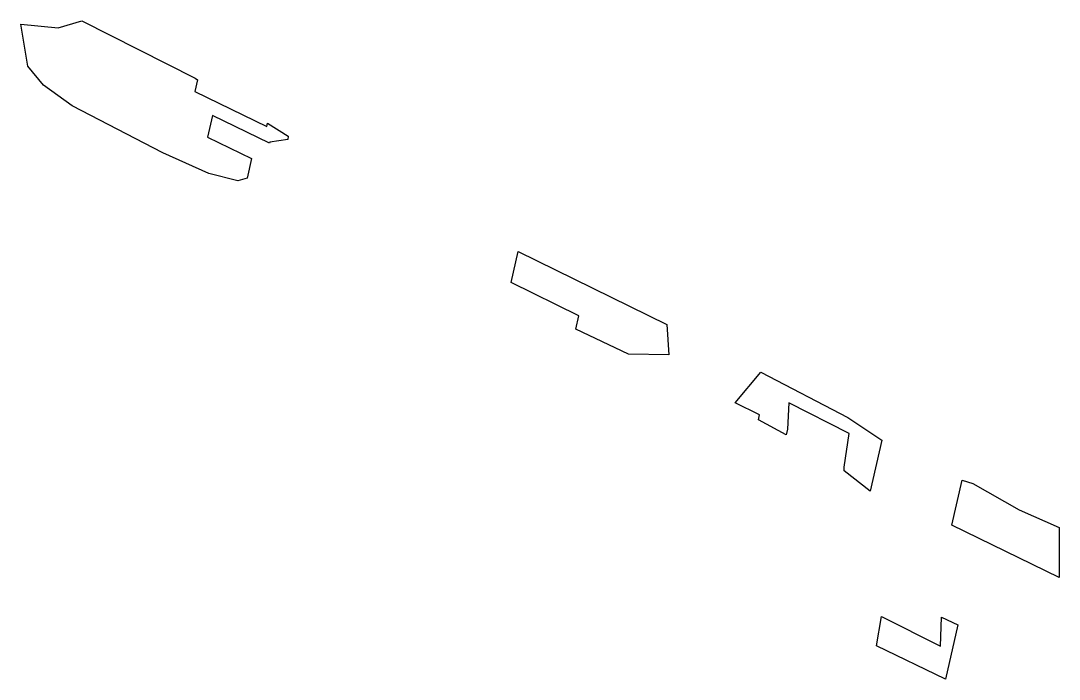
# Model space of a CAD drawing. Header units: metres. Extents: x 256917 to 257432, y 386345 to 386672.
import ezdxf

# ---------------------------------------------------------------- set-up
doc = ezdxf.new("R2010")
doc.units = ezdxf.units.M

msp = doc.modelspace()

# ---------------------------------------------------------------- linework, layer by layer
for points in [[(257049.304301, 386614.523113, -37.694174), (257049.221942, 386612.857879, -34.161651), (257040.19599, 386611.41378, -21.489911), (257040.121818, 386610.962224, -20.476384), (257011.871492, 386624.757837, -18.696477), (257009.38893, 386613.921204, 6.38041), (257031.152214, 386603.293439, 5.009218), (257028.943777, 386593.653392, 27.317103), (257024.364266, 386592.215017, 35.205919), (257009.982962, 386595.836459, 43.147116), (256987.164591, 386606.093667, 46.416843), (256942.118279, 386629.48857, 46.365134), (256927.999214, 386639.843478, 40.09833), (256920.239269, 386649.207035, 29.058492), (256916.678651, 386670.097696, -10.328421), (256935.170925, 386668.253072, -26.355676), (256947.038223, 386671.741245, -46.303908), (257003.127979, 386643.163094, -47.381598), (257004.331235, 386642.41854, -47.13277), (257003.017725, 386636.684936, -33.864723), (257038.771217, 386619.225267, -36.117365), (257039.140164, 386620.83576, -39.844183), (257049.304301, 386614.523113, -37.694174)], [(257163.449245, 386557.13381, -41.47658), (257237.178783, 386520.900996, -45.65007), (257238.125982, 386505.93736, -15.717608), (257218.224007, 386506.156999, 5.183179), (257192.077854, 386518.719748, 7.255177), (257193.58372, 386525.293002, -7.955891), (257159.920796, 386541.731775, -5.834964), (257163.449245, 386557.13381, -41.47658)], [(257282.677405, 386473.583049, 3.395587), (257283.267328, 386476.158125, -2.563357), (257271.075672, 386482.111733, -1.795223), (257283.769108, 386497.32722, -46.885149), (257326.948318, 386474.830241, -46.687167), (257343.874317, 386463.488856, -41.391936), (257338.072962, 386438.165362, 17.208776), (257325.25668, 386448.38284, 9.828314), (257325.265242, 386450.126197, 6.213394), (257327.750331, 386466.869706, -31.08321), (257297.778835, 386482.127191, -30.48001), (257297.103921, 386468.941358, -2.483976), (257296.444084, 386466.134345, 4.029693), (257282.677405, 386473.583049, 3.395587)], [(257383.690734, 386443.675406, -43.135894), (257389.105583, 386441.961678, -45.401643), (257412.052285, 386428.895793, -42.99997), (257431.829493, 386420.105306, -46.040064), (257431.89506, 386395.316031, 5.160463), (257378.576926, 386421.353123, 8.519762), (257383.690734, 386443.675406, -43.135894)], [(257375.396475, 386344.849613, 170.162234), (257341.316905, 386361.491848, 172.309411), (257343.741384, 386375.991322, 139.71911), (257373.001061, 386361.211138, 138.892514), (257373.43699, 386375.74384, 108.367224), (257381.566232, 386371.781218, 107.840217), (257375.396475, 386344.849613, 170.162234)]]:
    msp.add_polyline3d(points)

doc.saveas('drawing.dxf')
